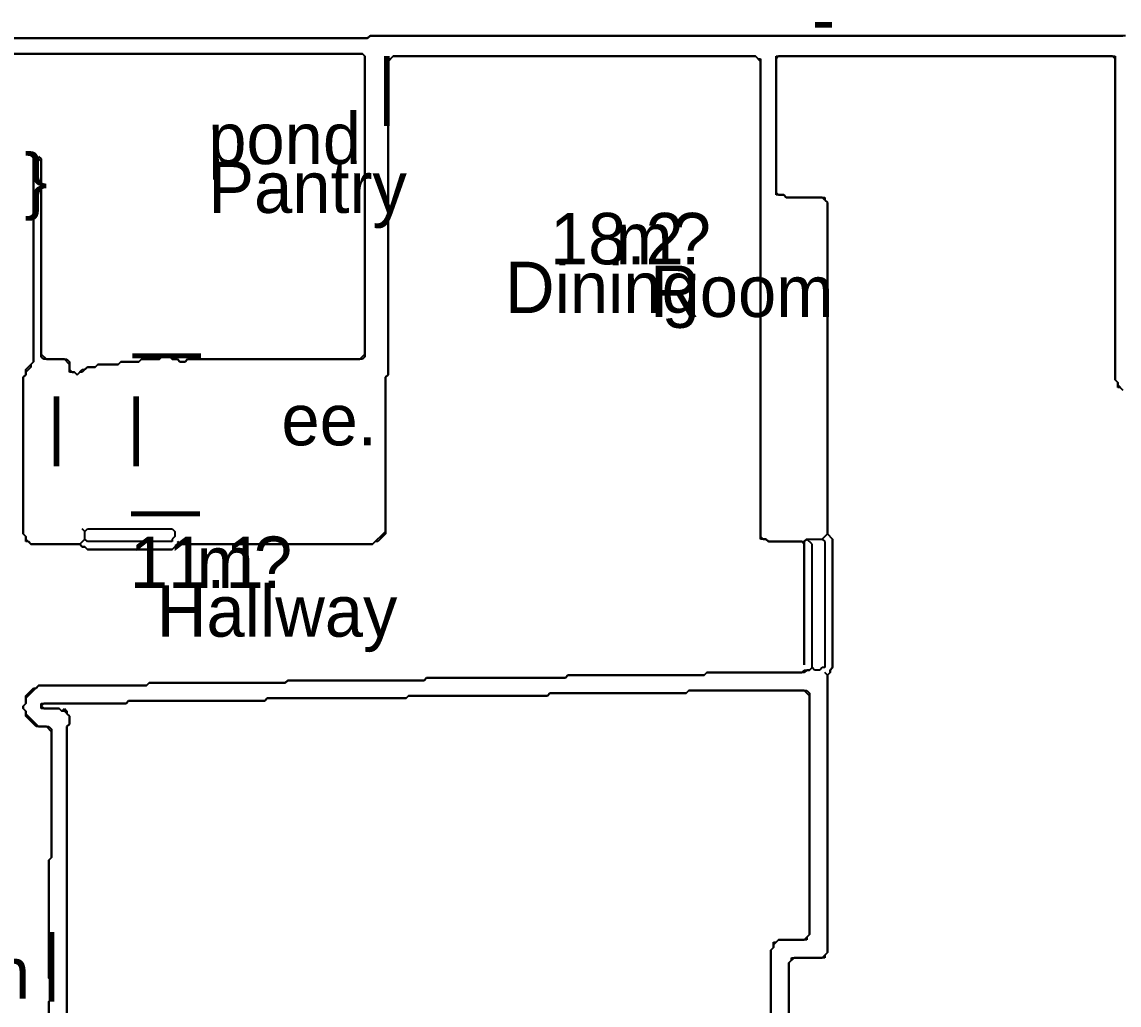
# Model space of a CAD drawing. Header units: metres. Extents: x 39 to 1586, y 105 to 1194.
# Drawn here: x 675.5 to 1102.5, y 540.6 to 923.4 of the extents above; entities that cross this region are included whole.
import ezdxf

# ---------------------------------------------------------------- set-up
doc = ezdxf.new("R2010")
doc.units = ezdxf.units.M

msp = doc.modelspace()

# ---------------------------------------------------------------- linework, layer by layer
for p, q in [((442, 917), (810, 917)), ((810, 917), (443, 917)), ((810, 917), (811, 918)), ((811, 918), (810, 917)), ((811, 918), (1104, 918)), ((1105, 918), (811, 918)), ((573, 911), (808, 911)), ((808, 911), (573, 911)), ((808, 911), (809, 910)), ((809, 910), (808, 911)), ((809, 910), (809, 793)), ((809, 794), (809, 910)), ((820, 910), (818, 908)), ((819, 909), (820, 910)), ((820, 910), (961, 910)), ((961, 910), (820, 910)), ((961, 910), (962, 909)), ((963, 908), (961, 910)), ((969, 856), (969, 910)), ((969, 910), (1101, 910)), ((970, 910), (969, 909)), ((1100, 910), (970, 910)), ((1101, 909), (1100, 910)), ((1101, 910), (1101, 784)), ((818, 786), (818, 909)), ((818, 909), (819, 909)), ((818, 908), (818, 786)), ((962, 909), (963, 909)), ((963, 909), (963, 723)), ((963, 722), (963, 908)), ((969, 909), (969, 857)), ((1101, 784), (1101, 909)), ((681, 870), (680, 869)), ((680, 791), (680, 870)), ((680, 870), (681, 870)), ((680, 869), (680, 791)), ((681, 870), (682, 871)), ((682, 870), (681, 870)), ((682, 871), (683, 870)), ((683, 869), (682, 870)), ((683, 870), (683, 794)), ((683, 793), (683, 869)), ((969, 857), (970, 856)), ((972, 856), (969, 856)), ((970, 856), (972, 856)), ((973, 855), (972, 856)), ((972, 856), (973, 855)), ((987, 855), (973, 855)), ((973, 855), (988, 855)), ((989, 853), (987, 855)), ((988, 855), (988, 854)), ((988, 854), (989, 853)), ((989, 724), (989, 853)), ((989, 853), (989, 724)), ((677, 788), (680, 791)), ((680, 791), (679, 790)), ((679, 790), (679, 789)), ((683, 794), (685, 792)), ((684, 792), (683, 793)), ((692, 792), (684, 792)), ((685, 792), (693, 792)), ((694, 790), (692, 792)), ((693, 792), (694, 791)), ((694, 791), (694, 788)), ((694, 787), (694, 790)), ((705, 790), (704, 789)), ((704, 789), (705, 790)), ((713, 790), (705, 790)), ((705, 790), (713, 790)), ((714, 791), (713, 790)), ((713, 790), (714, 791)), ((721, 791), (714, 791)), ((714, 791), (721, 791)), ((722, 792), (721, 791)), ((721, 791), (722, 792)), ((729, 792), (722, 792)), ((722, 792), (729, 792)), ((730, 793), (729, 792)), ((729, 792), (730, 793)), ((733, 793), (730, 793)), ((730, 793), (733, 793)), ((734, 792), (733, 793)), ((733, 793), (734, 792)), ((736, 792), (734, 792)), ((734, 792), (736, 792)), ((737, 791), (736, 792)), ((736, 792), (737, 791)), ((739, 791), (737, 791)), ((737, 791), (739, 791)), ((740, 792), (739, 791)), ((739, 791), (740, 792)), ((808, 792), (740, 792)), ((740, 792), (807, 792)), ((807, 792), (809, 794)), ((809, 793), (808, 792)), ((677, 786), (676, 785)), ((676, 785), (677, 786)), ((679, 789), (677, 787)), ((677, 786), (677, 788)), ((677, 787), (677, 786)), ((694, 788), (695, 787)), ((696, 787), (694, 787)), ((695, 787), (696, 787)), ((697, 786), (696, 787)), ((696, 787), (697, 786)), ((697, 786), (699, 788)), ((698, 787), (697, 786)), ((699, 787), (698, 787)), ((701, 789), (699, 787)), ((699, 788), (700, 788)), ((700, 788), (701, 789)), ((704, 789), (701, 789)), ((701, 789), (704, 789)), ((817, 785), (818, 786)), ((818, 786), (817, 785)), ((676, 785), (676, 724)), ((676, 724), (676, 785)), ((817, 725), (817, 785)), ((817, 785), (817, 724)), ((1101, 784), (1102, 783)), ((1102, 783), (1101, 784)), ((1102, 783), (1102, 782)), ((1102, 781), (1102, 783)), ((1102, 782), (1104, 780)), ((1103, 781), (1102, 781)), ((700, 725), (699, 726)), ((699, 726), (700, 725)), ((700, 725), (701, 726)), ((701, 726), (734, 726)), ((734, 726), (735, 725)), ((676, 724), (677, 723)), ((677, 723), (676, 724)), ((677, 723), (677, 722)), ((677, 721), (677, 723)), ((677, 722), (679, 720)), ((698, 720), (700, 722)), ((700, 722), (698, 720)), ((700, 722), (700, 725)), ((701, 721), (700, 722)), ((735, 723), (734, 722)), ((734, 722), (734, 721)), ((735, 725), (735, 723)), ((812, 720), (817, 725)), ((817, 724), (814, 721)), ((963, 723), (964, 722)), ((965, 722), (963, 722)), ((964, 722), (965, 722)), ((965, 722), (966, 721)), ((966, 721), (965, 722)), ((980, 721), (981, 722)), ((981, 722), (980, 721)), ((981, 722), (987, 722)), ((983, 720), (981, 722)), ((987, 722), (989, 724)), ((989, 724), (987, 722)), ((987, 722), (988, 721)), ((991, 722), (989, 724)), ((989, 724), (991, 722)), ((991, 672), (991, 722)), ((991, 722), (991, 672)), ((678, 721), (677, 721)), ((679, 720), (678, 721)), ((679, 720), (698, 720)), ((698, 720), (679, 720)), ((698, 720), (699, 719)), ((699, 719), (698, 720)), ((699, 719), (700, 719)), ((700, 719), (699, 719)), ((700, 719), (701, 718)), ((701, 718), (700, 719)), ((734, 721), (701, 721)), ((701, 718), (734, 718)), ((734, 718), (701, 718)), ((734, 718), (735, 719)), ((735, 719), (734, 718)), ((735, 719), (736, 719)), ((736, 719), (735, 719)), ((737, 720), (736, 721)), ((736, 721), (737, 720)), ((736, 719), (737, 720)), ((737, 720), (736, 719)), ((737, 720), (812, 720)), ((812, 720), (737, 720)), ((813, 721), (812, 720)), ((814, 721), (813, 721)), ((966, 721), (980, 721)), ((979, 721), (966, 721)), ((980, 720), (979, 721)), ((980, 721), (980, 673)), ((980, 673), (980, 720)), ((983, 672), (983, 720)), ((988, 721), (988, 672)), ((979, 670), (980, 671)), ((981, 671), (980, 670)), ((980, 671), (982, 671)), ((982, 671), (981, 671)), ((983, 672), (982, 671)), ((982, 671), (983, 672)), ((984, 671), (983, 672)), ((986, 671), (984, 671)), ((987, 672), (986, 671)), ((988, 672), (987, 672)), ((990, 671), (991, 672)), ((991, 672), (990, 671)), ((990, 670), (990, 671)), ((990, 671), (990, 670)), ((779, 667), (778, 666)), ((778, 666), (779, 667)), ((832, 667), (779, 667)), ((779, 667), (832, 667)), ((833, 668), (832, 667)), ((832, 667), (833, 668)), ((887, 668), (833, 668)), ((833, 668), (887, 668)), ((888, 669), (887, 668)), ((887, 668), (888, 669)), ((941, 669), (888, 669)), ((888, 669), (941, 669)), ((942, 670), (941, 669)), ((941, 669), (942, 670)), ((980, 670), (942, 670)), ((942, 670), (979, 670)), ((989, 669), (988, 670)), ((988, 670), (989, 669)), ((989, 669), (990, 670)), ((990, 670), (989, 669)), ((989, 561), (989, 669)), ((989, 669), (989, 561)), ((682, 665), (677, 660)), ((677, 661), (680, 664)), ((680, 664), (681, 664)), ((681, 664), (682, 665)), ((724, 665), (682, 665)), ((682, 665), (724, 665)), ((725, 666), (724, 665)), ((724, 665), (725, 666)), ((778, 666), (725, 666)), ((725, 666), (778, 666)), ((880, 661), (881, 662)), ((881, 662), (880, 661)), ((881, 662), (934, 662)), ((934, 662), (881, 662)), ((934, 662), (935, 663)), ((935, 663), (934, 662)), ((935, 663), (981, 663)), ((980, 663), (935, 663)), ((982, 661), (980, 663)), ((981, 663), (982, 662)), ((982, 662), (982, 568)), ((677, 658), (676, 657)), ((676, 657), (677, 658)), ((677, 658), (677, 661)), ((677, 660), (677, 658)), ((683, 656), (683, 658)), ((683, 658), (716, 658)), ((684, 658), (683, 657)), ((716, 658), (684, 658)), ((716, 658), (717, 659)), ((717, 659), (716, 658)), ((717, 659), (770, 659)), ((770, 659), (717, 659)), ((770, 659), (771, 660)), ((771, 660), (770, 659)), ((771, 660), (825, 660)), ((825, 660), (771, 660)), ((825, 660), (826, 661)), ((826, 661), (825, 660)), ((826, 661), (880, 661)), ((880, 661), (826, 661)), ((982, 568), (982, 661)), ((676, 657), (676, 656)), ((676, 656), (676, 657)), ((676, 656), (677, 655)), ((677, 655), (676, 656)), ((677, 655), (677, 654)), ((677, 653), (677, 655)), ((677, 654), (682, 649)), ((683, 657), (684, 656)), ((690, 656), (683, 656)), ((684, 656), (690, 656)), ((691, 655), (690, 656)), ((690, 656), (691, 655)), ((691, 655), (692, 656)), ((692, 655), (691, 655)), ((692, 656), (693, 655)), ((694, 653), (692, 655)), ((693, 655), (693, 654)), ((693, 654), (694, 653)), ((681, 649), (677, 653)), ((693, 649), (694, 650)), ((694, 650), (693, 649)), ((694, 650), (694, 653)), ((694, 653), (694, 650)), ((685, 649), (681, 649)), ((682, 649), (686, 649)), ((687, 647), (685, 649)), ((686, 649), (687, 648)), ((687, 648), (687, 598)), ((687, 598), (687, 647)), ((693, 449), (693, 649)), ((693, 649), (693, 449)), ((687, 598), (686, 597)), ((686, 597), (687, 598)), ((686, 597), (686, 551)), ((686, 551), (686, 597)), ((980, 566), (982, 568)), ((982, 568), (981, 567)), ((970, 566), (968, 564)), ((968, 563), (968, 565)), ((968, 565), (969, 565)), ((968, 564), (968, 563)), ((969, 565), (970, 566)), ((981, 566), (970, 566)), ((970, 566), (980, 566)), ((981, 567), (981, 566)), ((968, 563), (967, 562)), ((967, 562), (968, 563)), ((967, 562), (967, 437)), ((967, 437), (967, 562)), ((987, 559), (989, 561)), ((989, 561), (988, 560)), ((988, 560), (988, 559)), ((976, 559), (974, 557)), ((974, 557), (975, 558)), ((974, 442), (974, 557)), ((974, 557), (974, 443)), ((975, 558), (975, 559)), ((975, 559), (987, 559)), ((988, 559), (976, 559)), ((686, 551), (687, 550)), ((687, 550), (686, 551)), ((687, 550), (687, 543)), ((687, 543), (687, 550)), ((687, 543), (686, 542)), ((686, 542), (687, 543)), ((686, 542), (686, 445)), ((686, 446), (686, 542))]:
    msp.add_line(p, q)

# ---------------------------------------------------------------- texts
for s, p in [('-', (983, 914.5)), ('|', (814, 889)), ('pond', (748, 868)), ('}', (676.5, 852)), ('Pantry', (748, 849)), ('18.2', (881, 829)), ('m?', (906.5, 829)), ('Dining', (863.5, 810)), ('Room', (920, 808.5)), ('—', (718.5, 786)), ('|', (685.5, 756.5)), ('|', (716.5, 756.5)), ('ee.', (776.5, 758.5)), ('—', (718, 724.5)), ('11.1', (717.5, 703)), ('m?', (743.5, 703)), ('Hallway', (728, 684)), ('|', (683.5, 548)), ('x5.75m', (591, 543))]:
    msp.add_text(s, height=20).set_placement(p)

doc.saveas('drawing.dxf')
